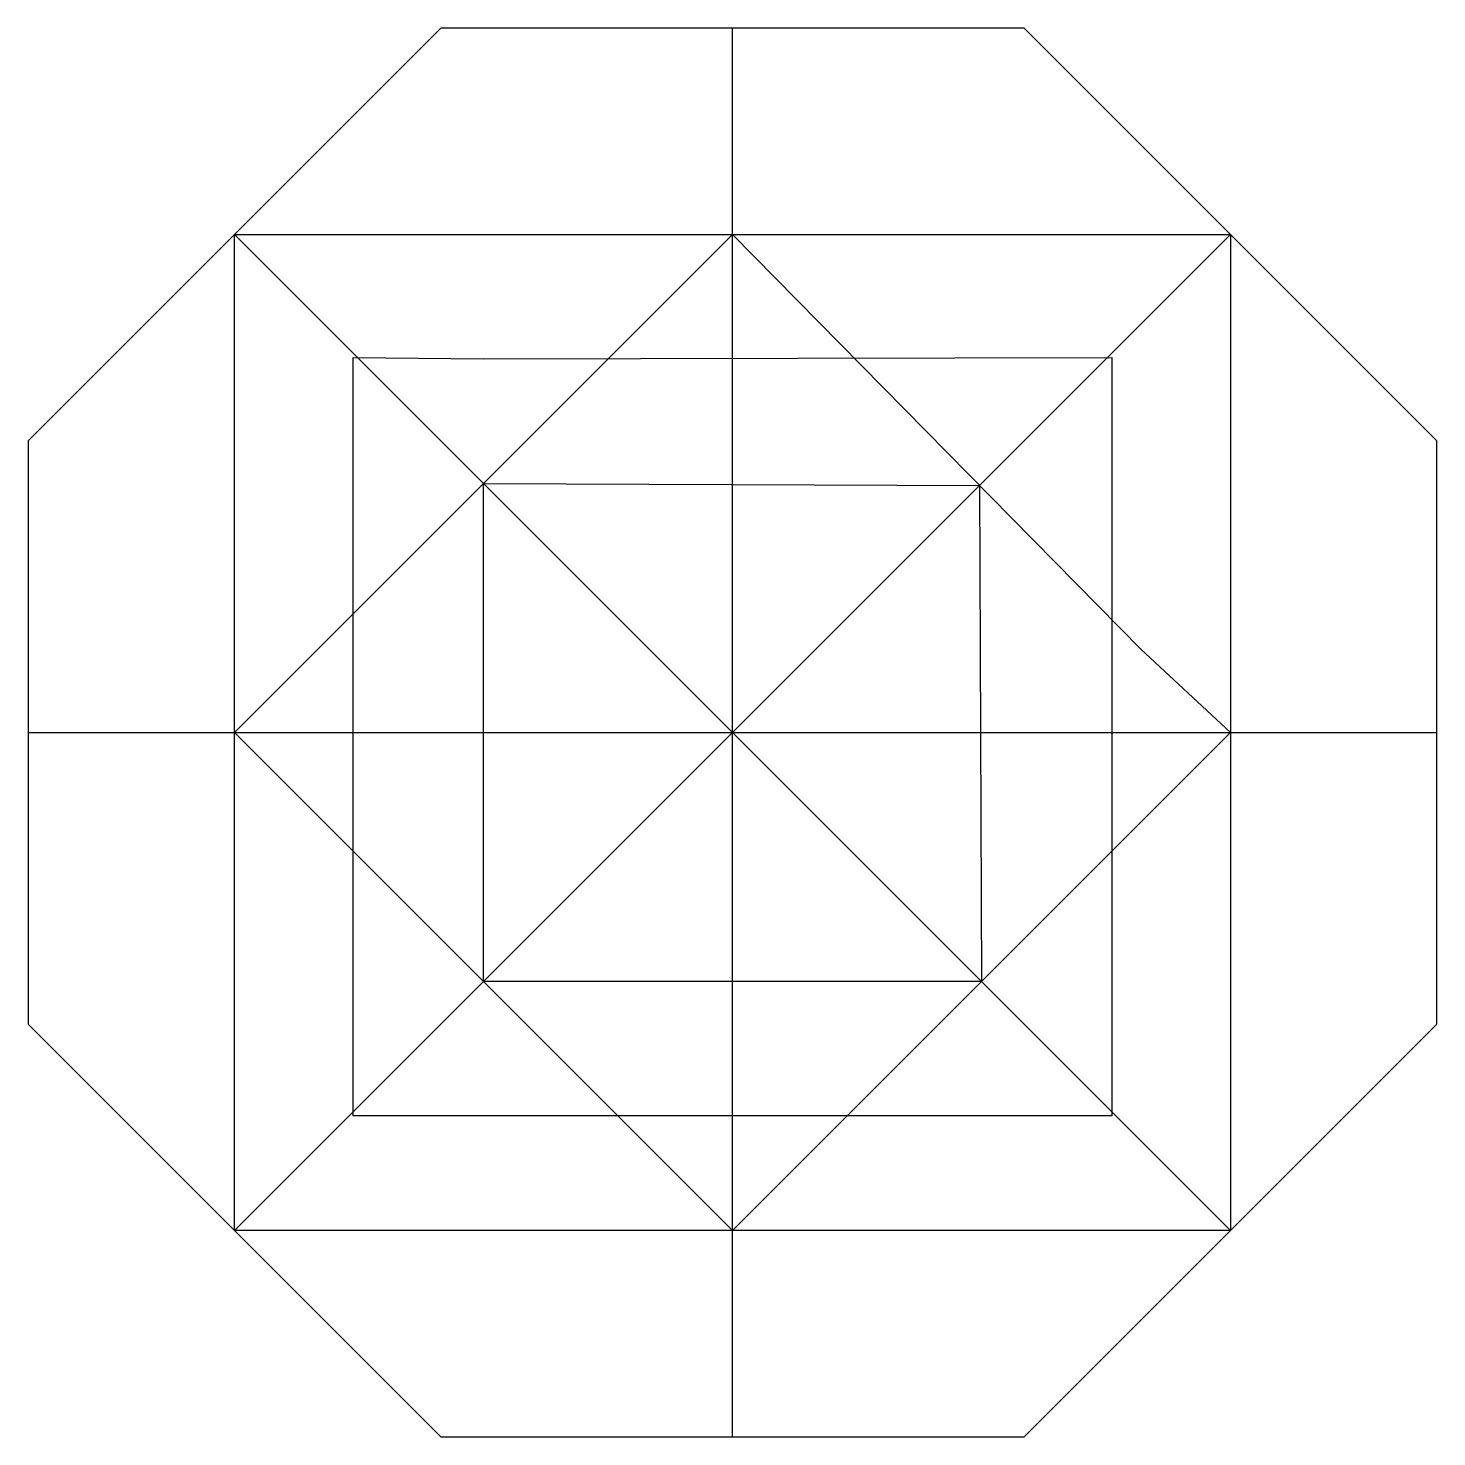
# Model space of a CAD drawing. Header units: millimetres. Extents: x -14.1 to 34.1, y 0 to 48.3.
import ezdxf

# ---------------------------------------------------------------- set-up
doc = ezdxf.new("R2010")
doc.units = ezdxf.units.MM
doc.layers.get('0').update_dxf_attribs({"lineweight": 25, "true_color": 0xffffff})

msp = doc.modelspace()

# ---------------------------------------------------------------- linework, layer by layer
for p, q in [((0, 48.284), (-14.142, 34.142)), ((20, 48.284), (0, 48.284)), ((10, 0), (10, 48.284)), ((34.142, 34.142), (20, 48.284)), ((27.071, 7.071), (-7.071, 41.213)), ((-7.071, 7.071), (27.071, 41.213)), ((-7.071, 7.071), (-7.071, 41.213)), ((-7.071, 41.213), (27.071, 41.213)), ((10, 41.213), (-7.071, 24.142)), ((10, 41.213), (1.464, 32.678)), ((24, 27), (10, 41.213)), ((27.071, 41.213), (27.071, 7.071)), ((-3, 11), (-3, 37)), ((-3, 37), (1.464, 36.945)), ((1.464, 36.945), (23, 37)), ((23, 37), (23, 11)), ((-14.142, 34.142), (-14.142, 14.142)), ((34.142, 14.142), (34.142, 34.142)), ((1.464, 32.678), (18.471, 32.613)), ((1.464, 15.607), (1.464, 32.678)), ((18.471, 32.613), (18.536, 15.607)), ((27.071, 24.142), (24, 27)), ((10, 7.071), (27.071, 24.142)), ((-14.142, 24.142), (34.142, 24.142)), ((-7.071, 24.142), (-7.071, 24.142)), ((-7.071, 24.142), (10, 7.071)), ((18.536, 15.607), (1.464, 15.607)), ((-14.142, 14.142), (0, 0)), ((20, 0), (34.142, 14.142)), ((23, 11), (-3, 11)), ((27.071, 7.071), (-7.071, 7.071)), ((10, 7.071), (10, 7.071)), ((0, 0), (20, 0))]:
    msp.add_line(p, q)

doc.saveas('drawing.dxf')
